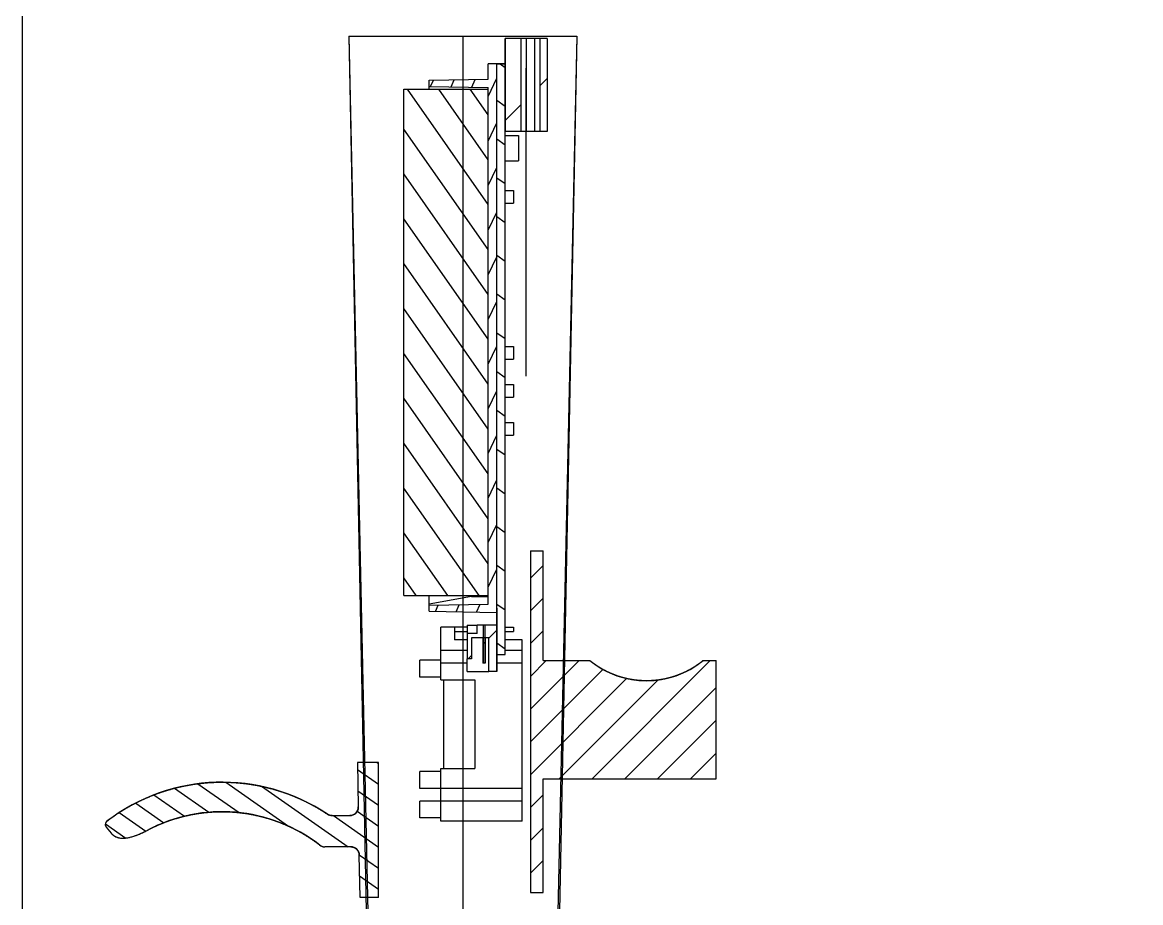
# Model space of a CAD drawing. Header units: millimetres. Extents: x 63 to 960, y -930 to -270.
# Drawn here: x 63.4 to 195.9, y -773.2 to -668.9 of the extents above; entities that cross this region are included whole.
import ezdxf

# ---------------------------------------------------------------- set-up
doc = ezdxf.new("R2010")
doc.units = ezdxf.units.MM
doc.header["$LTSCALE"] = 16.335
doc.layers.get('0').update_dxf_attribs({"linetype": 'CONTINUOUS'})
for name, color, linetype in [('10_CHAMFERS', 7, 'CONTINUOUS'), ('3_ALL_AXES', 7, 'CONTINUOUS'), ('5_ALL_CURVES', 7, 'CONTINUOUS'), ('7_ALL_FEATURES', 7, 'CONTINUOUS')]:
    doc.layers.add(name, color=color, linetype=linetype)
pattern_1 = [(45, (139.364, -1220.1275), (-5.9397, 5.9397), [])]

msp = doc.modelspace()

# ---------------------------------------------------------------- hatches: boundary and pattern name
at = {"linetype": 'Continuous'}
h = msp.add_hatch(dxfattribs=at)
h.set_pattern_fill('DEFAULT__11', color=2, scale=8.4, angle=45, style=0, pattern_type=0)
h.set_pattern_definition(pattern_1)
edge = h.paths.add_edge_path()
edge.add_line((125.59, -670.86), (124.71, -670.86))
edge.add_line((125.59, -670.86), (125.59, -681.86))
edge.add_line((125.59, -681.86), (124.71, -681.86))
edge.add_line((124.71, -670.86), (124.71, -681.86))
edge = h.paths.add_edge_path()
edge.add_line((122.47, -670.86), (120.59, -670.86))
edge.add_line((122.47, -670.86), (122.47, -681.86))
edge.add_line((122.47, -681.86), (120.59, -681.86))
edge.add_line((120.59, -670.86), (120.59, -681.86))
h = msp.add_hatch(dxfattribs=at)
h.set_pattern_fill('DEFAULT__3', color=2, scale=2.234822, angle=245, style=0, pattern_type=0)
h.set_pattern_definition([(245, (139.3638, -1220.1275), (2.025436, -0.9444765), [])])
edge = h.paths.add_edge_path()
edge.add_line((119.59, -738.86), (119.59, -673.86))
edge.add_line((111.59, -738.72), (119.59, -738.86))
edge.add_line((111.59, -738.72), (111.59, -738))
edge.add_line((111.59, -738), (118.59, -737.88))
edge.add_line((118.59, -737.88), (118.59, -676.64))
edge.add_line((111.59, -676.52), (118.59, -676.64))
edge.add_line((111.59, -676.52), (111.59, -675.8))
edge.add_line((111.59, -675.8), (118.59, -675.68))
edge.add_line((118.59, -675.68), (118.59, -673.86))
edge.add_line((119.59, -673.86), (118.59, -673.86))
h = msp.add_hatch(dxfattribs=at)
h.set_pattern_fill('DEFAULT__12', color=2, scale=3.761811, angle=325, style=0, pattern_type=0)
h.set_pattern_definition([(325, (139.3638, -1220.1275), (2.157686, 3.081495), [])])
edge = h.paths.add_edge_path()
edge.add_line((119.59, -743.86), (119.59, -673.86))
edge.add_line((119.59, -673.86), (120.59, -673.86))
edge.add_line((120.59, -743.86), (120.59, -673.86))
edge.add_line((119.59, -743.86), (120.59, -743.86))
h = msp.add_hatch(dxfattribs=at)
h.set_pattern_fill('DEFAULT__10', color=2, scale=3.050446, angle=125, style=0, pattern_type=0)
h.set_pattern_definition([(125, (139.3638, -1220.1275), (-2.49878, -1.749664), [])])
edge = h.paths.add_edge_path()
edge.add_line((108.59, -736.86), (108.59, -676.86))
edge.add_line((108.59, -676.86), (118.59, -676.86))
edge.add_line((118.59, -736.86), (118.59, -676.86))
edge.add_line((108.59, -736.86), (118.59, -736.86))
h = msp.add_hatch(dxfattribs=at)
h.set_pattern_fill('DEFAULT__4', color=2, scale=2.746838, angle=45, style=0, pattern_type=0)
h.set_pattern_definition([(45, (139.3638, -1220.1275), (-1.942308, 1.942308), [])])
edge = h.paths.add_edge_path()
edge.add_line((125.09, -744.56), (130.62, -744.56))
edge.add_spline(control_points=[(144.06, -744.56), (139.98, -747.9), (134.7, -747.9), (130.62, -744.56)], knot_values=[0, 0, 0, 0, 1, 1, 1, 1], weights=[1, 0.849057, 0.849057, 1], degree=3, periodic=0)
edge.add_line((144.06, -744.56), (145.59, -744.56))
edge.add_line((145.59, -758.56), (145.59, -744.56))
edge.add_line((125.09, -758.56), (145.59, -758.56))
edge.add_line((125.09, -772.06), (125.09, -758.56))
edge.add_line((123.59, -772.06), (125.09, -772.06))
edge.add_line((123.59, -731.56), (123.59, -772.06))
edge.add_line((123.59, -731.56), (125.09, -731.56))
edge.add_line((125.09, -744.56), (125.09, -731.56))
h = msp.add_hatch(dxfattribs=at)
h.set_pattern_fill('DEFAULT__2', color=2, scale=8.4, angle=45, style=0, pattern_type=0)
h.set_pattern_definition(pattern_1)
edge = h.paths.add_edge_path()
edge.add_line((118.17, -741.86), (118, -741.86))
edge.add_line((118.17, -741.86), (118.17, -744.86))
edge.add_line((118.17, -744.86), (118, -744.86))
edge.add_line((118, -741.86), (118, -744.86))
edge = h.paths.add_edge_path()
edge.add_line((118.67, -741.86), (118.17, -741.86))
edge.add_line((118.17, -740.36), (118.17, -741.86))
edge.add_line((119.59, -740.36), (118.17, -740.36))
edge.add_line((119.59, -740.36), (119.59, -745.86))
edge.add_line((119.59, -745.86), (118.67, -745.86))
edge.add_line((118.67, -745.86), (118.67, -741.86))
edge = h.paths.add_edge_path()
edge.add_line((118, -740.36), (118, -741.86))
edge.add_line((118, -741.86), (116.59, -741.86))
edge.add_line((116.59, -741.86), (116.59, -744.36))
edge.add_line((116.59, -744.36), (116.09, -744.36))
edge.add_line((116.09, -741.36), (116.09, -744.36))
edge.add_line((117.29, -741.36), (116.09, -741.36))
edge.add_line((117.29, -741.36), (117.29, -740.36))
edge.add_line((118, -740.36), (117.29, -740.36))
h = msp.add_hatch(dxfattribs=at)
h.set_pattern_fill('DEFAULT__5', color=2, scale=2.035091, angle=325, style=0, pattern_type=0)
h.set_pattern_definition([(325, (139.3638, -1220.1275), (1.16728, 1.667049), [])])
edge = h.paths.add_edge_path()
edge.add_line((105.59, -756.63), (103.09, -756.63))
edge.add_line((105.59, -772.63), (105.59, -756.63))
edge.add_line((105.59, -772.63), (103.4, -772.63))
edge.add_line((103.4, -772.63), (103.31, -767.62))
edge.add_spline(control_points=[(102.31, -766.63), (102.88, -766.64), (103.29, -767.04), (103.31, -767.62)], knot_values=[0, 0, 0, 0, 1, 1, 1, 1], weights=[1, 0.809404, 0.809404, 1], degree=3, periodic=0)
edge.add_line((102.31, -766.63), (99.24, -766.63))
edge.add_spline(control_points=[(98.63, -766.43), (98.81, -766.56), (99.02, -766.63), (99.24, -766.63)], knot_values=[0, 0, 0, 0, 1, 1, 1, 1], weights=[1, 0.96415, 0.96415, 1], degree=3, periodic=0)
edge.add_spline(control_points=[(78.18, -764.68), (84.94, -761.08), (92.58, -761.73), (98.63, -766.43)], knot_values=[0, 0, 0, 0, 1, 1, 1, 1], weights=[1, 0.89324, 0.89324, 1], degree=3, periodic=0)
edge.add_spline(control_points=[(73.91, -765), (73.99, -765.1), (74.17, -765.27), (74.5, -765.47), (74.86, -765.58), (75.22, -765.61), (75.58, -765.6), (75.96, -765.55), (76.36, -765.45), (76.79, -765.31), (77.26, -765.13), (77.73, -764.91), (78.03, -764.76), (78.18, -764.68)], knot_values=[0, 0, 0, 0, 0.090909, 0.181818, 0.272727, 0.363636, 0.454545, 0.545455, 0.636364, 0.727273, 0.818182, 0.909091, 1, 1, 1, 1], degree=3, periodic=0)
edge.add_line((73.34, -764.3), (73.91, -765))
edge.add_spline(control_points=[(73.42, -763.59), (73.18, -763.77), (73.15, -764.07), (73.34, -764.3)], knot_values=[0, 0, 0, 0, 1, 1, 1, 1], weights=[1, 0.797424, 0.797424, 1], degree=3, periodic=0)
edge.add_spline(control_points=[(73.42, -763.59), (81.32, -757.53), (91.27, -757.22), (99.54, -762.77)], knot_values=[0, 0, 0, 0, 1, 1, 1, 1], weights=[1, 0.874985, 0.874985, 1], degree=3, periodic=0)
edge.add_spline(control_points=[(100.09, -762.93), (99.89, -762.93), (99.7, -762.88), (99.54, -762.77)], knot_values=[0, 0, 0, 0, 1, 1, 1, 1], weights=[1, 0.971116, 0.971116, 1], degree=3, periodic=0)
edge.add_line((100.09, -762.93), (102.19, -762.93))
edge.add_spline(control_points=[(103.19, -761.92), (103.2, -762.51), (102.79, -762.93), (102.19, -762.93)], knot_values=[0, 0, 0, 0, 1, 1, 1, 1], weights=[1, 0.800058, 0.800058, 1], degree=3, periodic=0)
edge.add_line((103.09, -756.63), (103.19, -761.92))

# ---------------------------------------------------------------- linework, layer by layer
at = {"color": 7, "linetype": 'Continuous'}
for p, q in [((122.47, -670.86), (120.59, -670.86)), ((120.59, -670.86), (120.59, -681.86)), ((120.59, -743.86), (120.59, -670.86)), ((123.09, -670.86), (120.59, -670.86)), ((122.47, -670.86), (122.47, -681.86)), ((122.47, -670.86), (122.47, -681.86)), ((123.09, -670.86), (123.09, -681.86)), ((124.09, -670.86), (124.09, -681.86)), ((125.59, -670.86), (124.09, -670.86)), ((125.59, -670.86), (124.71, -670.86)), ((124.71, -670.86), (124.71, -681.86)), ((124.71, -670.86), (124.71, -681.86)), ((125.59, -670.86), (125.59, -681.86)), ((125.59, -670.86), (125.59, -681.86)), ((118.59, -675.68), (118.59, -673.86)), ((119.59, -673.86), (118.59, -673.86)), ((118.59, -675.68), (118.59, -673.86)), ((120.59, -673.86), (118.59, -673.86)), ((119.59, -738.86), (119.59, -673.86)), ((119.59, -743.86), (119.59, -673.86)), ((119.59, -673.86), (120.59, -673.86)), ((119.59, -745.86), (119.59, -673.86)), ((120.59, -743.86), (120.59, -673.86)), ((111.59, -675.8), (118.59, -675.68)), ((111.59, -675.8), (118.59, -675.68)), ((108.59, -736.86), (108.59, -676.86)), ((108.59, -676.86), (118.59, -676.86)), ((108.59, -736.86), (108.59, -676.86)), ((108.59, -676.86), (118.59, -676.86)), ((111.59, -676.52), (111.59, -675.8)), ((111.59, -676.52), (111.59, -675.8)), ((111.59, -676.52), (118.59, -676.64)), ((111.59, -676.52), (118.59, -676.64)), ((118.59, -737.88), (118.59, -676.64)), ((118.59, -737.88), (118.59, -676.64)), ((118.59, -736.86), (118.59, -676.86)), ((122.47, -681.86), (120.59, -681.86)), ((123.09, -681.86), (120.59, -681.86)), ((125.59, -681.86), (124.09, -681.86)), ((125.59, -681.86), (124.71, -681.86)), ((123.59, -731.56), (123.59, -772.06)), ((123.59, -731.56), (125.09, -731.56)), ((123.59, -731.56), (123.59, -772.06)), ((123.59, -731.56), (125.09, -731.56)), ((125.09, -744.56), (125.09, -731.56)), ((125.09, -744.56), (125.09, -731.56)), ((108.59, -736.86), (118.59, -736.86)), ((108.59, -736.86), (118.59, -736.86)), ((111.59, -738), (118.59, -737.88)), ((111.59, -738), (118.59, -737.88)), ((111.59, -738.72), (111.59, -738)), ((111.59, -738.72), (111.59, -738)), ((111.59, -738.72), (119.59, -738.86)), ((111.59, -738.72), (119.59, -738.86)), ((117.29, -741.36), (117.29, -740.36)), ((118, -740.36), (117.29, -740.36)), ((117.29, -741.36), (117.29, -740.36)), ((119.59, -740.36), (117.29, -740.36)), ((118, -740.36), (118, -741.86)), ((118, -740.36), (118, -744.86)), ((118.17, -740.36), (118.17, -741.86)), ((119.59, -740.36), (118.17, -740.36)), ((118.17, -740.36), (118.17, -744.86)), ((119.59, -740.36), (119.59, -745.86)), ((116.09, -741.36), (116.09, -744.36)), ((117.29, -741.36), (116.09, -741.36)), ((116.09, -741.36), (116.09, -744.36)), ((117.29, -741.36), (116.09, -741.36)), ((118, -741.86), (116.59, -741.86)), ((116.59, -741.86), (116.59, -744.36)), ((116.59, -741.86), (116.59, -744.36)), ((118.67, -741.86), (116.59, -741.86)), ((117.94, -741.86), (117.94, -744.86)), ((118.17, -741.86), (118, -741.86)), ((118, -741.86), (118, -744.86)), ((118.17, -741.86), (118.17, -744.86)), ((118.67, -741.86), (118.17, -741.86)), ((118.24, -741.86), (118.24, -744.86)), ((118.67, -745.86), (118.67, -741.86)), ((118.67, -745.86), (118.67, -741.86)), ((116.59, -744.36), (116.09, -744.36)), ((116.59, -744.36), (116.09, -744.36)), ((119.59, -743.86), (120.59, -743.86)), ((119.59, -743.86), (120.59, -743.86)), ((125.09, -744.56), (130.62, -744.56)), ((125.09, -744.56), (130.62, -744.56)), ((144.06, -744.56), (145.59, -744.56)), ((144.06, -744.56), (145.59, -744.56)), ((145.59, -758.56), (145.59, -744.56)), ((145.59, -758.56), (145.59, -744.56)), ((118.17, -744.86), (118, -744.86)), ((118.17, -744.86), (118, -744.86)), ((119.59, -745.86), (118.67, -745.86)), ((119.59, -745.86), (118.67, -745.86)), ((105.59, -756.63), (103.09, -756.63)), ((103.09, -756.63), (103.19, -761.92)), ((103.09, -756.63), (103.19, -761.92)), ((105.59, -756.63), (103.09, -756.63)), ((105.59, -772.63), (105.59, -756.63)), ((105.59, -772.63), (105.59, -756.63)), ((125.09, -758.56), (145.59, -758.56)), ((125.09, -772.06), (125.09, -758.56)), ((125.09, -758.56), (145.59, -758.56)), ((125.09, -772.06), (125.09, -758.56)), ((100.09, -762.93), (102.19, -762.93)), ((100.09, -762.93), (102.19, -762.93)), ((73.34, -764.3), (73.91, -765)), ((73.34, -764.3), (73.91, -765)), ((102.31, -766.63), (99.24, -766.63)), ((102.31, -766.63), (99.24, -766.63)), ((103.4, -772.63), (103.31, -767.62)), ((103.4, -772.63), (103.31, -767.62)), ((123.59, -772.06), (125.09, -772.06)), ((123.59, -772.06), (125.09, -772.06)), ((105.59, -772.63), (103.4, -772.63)), ((105.59, -772.63), (103.4, -772.63))]:
    msp.add_line(p, q, dxfattribs=at)
msp.add_lwpolyline([(63.39, -610.63), (593.37, -610.63), (593.37, -930.23), (63.39, -930.23)], close=True)
for centre, radius, start, end in [((137.34, -736.36), 10.6, 230.6769, 309.3231), ((87.05, -781.38), 22.41, 56.1452, 127.4679), ((87.05, -781.38), 18.91, 52.2418, 117.991), ((100.09, -761.93), 1, 236.1452, 270), ((102.19, -761.93), 1, 270, 1.132), ((73.72, -763.99), 0.5, 127.4679, 219.2322), ((99.24, -765.63), 1, 232.2418, 269.9922), ((102.31, -767.63), 1, 1.1321, 89.9921)]:
    msp.add_arc(centre, radius, start, end, dxfattribs=at)
for points, knots in [([(144.06, -744.56), (144.04, -744.57), (144.01, -744.59), (143.97, -744.63), (143.93, -744.66), (143.89, -744.69), (143.85, -744.72), (143.81, -744.76), (143.77, -744.79), (143.72, -744.82), (143.68, -744.85), (143.64, -744.89), (143.59, -744.92), (143.55, -744.95), (143.51, -744.98), (143.46, -745.01), (143.42, -745.04), (143.38, -745.07), (143.33, -745.1), (143.29, -745.13), (143.24, -745.16), (143.2, -745.19), (143.15, -745.22), (143.11, -745.25), (143.06, -745.28), (143.01, -745.31), (142.97, -745.34), (142.92, -745.37), (142.88, -745.4), (142.83, -745.43), (142.78, -745.46), (142.73, -745.48), (142.69, -745.51), (142.64, -745.54), (142.59, -745.57), (142.54, -745.59), (142.49, -745.62), (142.45, -745.65), (142.4, -745.68), (142.35, -745.7), (142.3, -745.73), (142.25, -745.75), (142.2, -745.78), (142.15, -745.8), (142.1, -745.83), (142.05, -745.86), (142, -745.88), (141.95, -745.9), (141.9, -745.93), (141.85, -745.95), (141.8, -745.98), (141.75, -746), (141.69, -746.02), (141.64, -746.05), (141.59, -746.07), (141.54, -746.09), (141.49, -746.11), (141.43, -746.14), (141.38, -746.16), (141.33, -746.18), (141.28, -746.2), (141.22, -746.22), (141.17, -746.24), (141.12, -746.26), (141.06, -746.28), (141.01, -746.3), (140.95, -746.32), (140.9, -746.34), (140.85, -746.36), (140.79, -746.38), (140.74, -746.4), (140.68, -746.42), (140.63, -746.44), (140.57, -746.45), (140.52, -746.47), (140.46, -746.49), (140.41, -746.51), (140.35, -746.52), (140.3, -746.54), (140.24, -746.56), (140.18, -746.57), (140.13, -746.59), (140.07, -746.6), (140.02, -746.62), (139.96, -746.63), (139.9, -746.65), (139.85, -746.66), (139.79, -746.67), (139.73, -746.69), (139.68, -746.7), (139.62, -746.71), (139.56, -746.72), (139.5, -746.74), (139.45, -746.75), (139.39, -746.76), (139.33, -746.77), (139.27, -746.78), (139.22, -746.79), (139.16, -746.8), (139.1, -746.81), (139.04, -746.82), (138.99, -746.83), (138.93, -746.84), (138.87, -746.85), (138.81, -746.86), (138.75, -746.87), (138.69, -746.87), (138.64, -746.88), (138.58, -746.89), (138.52, -746.89), (138.46, -746.9), (138.4, -746.91), (138.34, -746.91), (138.28, -746.92), (138.22, -746.92), (138.17, -746.93), (138.11, -746.93), (138.05, -746.94), (137.99, -746.94), (137.93, -746.94), (137.87, -746.95), (137.81, -746.95), (137.75, -746.95), (137.69, -746.95), (137.63, -746.96), (137.58, -746.96), (137.52, -746.96), (137.46, -746.96), (137.4, -746.96), (137.34, -746.96), (137.28, -746.96), (137.22, -746.96), (137.16, -746.96), (137.1, -746.96), (137.04, -746.96), (136.98, -746.95), (136.92, -746.95), (136.87, -746.95), (136.81, -746.95), (136.75, -746.94), (136.69, -746.94), (136.63, -746.94), (136.57, -746.93), (136.51, -746.93), (136.45, -746.92), (136.39, -746.92), (136.33, -746.91), (136.28, -746.91), (136.22, -746.9), (136.16, -746.89), (136.1, -746.89), (136.04, -746.88), (135.98, -746.87), (135.92, -746.87), (135.87, -746.86), (135.81, -746.85), (135.75, -746.84), (135.69, -746.83), (135.63, -746.82), (135.58, -746.81), (135.52, -746.8), (135.46, -746.79), (135.4, -746.78), (135.34, -746.77), (135.29, -746.76), (135.23, -746.75), (135.17, -746.74), (135.11, -746.72), (135.06, -746.71), (135, -746.7), (134.94, -746.69), (134.89, -746.67), (134.83, -746.66), (134.77, -746.65), (134.72, -746.63), (134.66, -746.62), (134.6, -746.6), (134.55, -746.59), (134.49, -746.57), (134.44, -746.56), (134.38, -746.54), (134.32, -746.52), (134.27, -746.51), (134.21, -746.49), (134.16, -746.47), (134.1, -746.45), (134.05, -746.44), (133.99, -746.42), (133.94, -746.4), (133.88, -746.38), (133.83, -746.36), (133.78, -746.34), (133.72, -746.32), (133.67, -746.3), (133.61, -746.28), (133.56, -746.26), (133.51, -746.24), (133.45, -746.22), (133.4, -746.2), (133.35, -746.18), (133.3, -746.16), (133.24, -746.14), (133.19, -746.11), (133.14, -746.09), (133.09, -746.07), (133.03, -746.05), (132.98, -746.02), (132.93, -746), (132.88, -745.98), (132.83, -745.95), (132.78, -745.93), (132.73, -745.9), (132.68, -745.88), (132.63, -745.86), (132.58, -745.83), (132.53, -745.8), (132.48, -745.78), (132.43, -745.75), (132.38, -745.73), (132.33, -745.7), (132.28, -745.68), (132.23, -745.65), (132.18, -745.62), (132.13, -745.59), (132.09, -745.57), (132.04, -745.54), (131.99, -745.51), (131.94, -745.48), (131.9, -745.46), (131.85, -745.43), (131.8, -745.4), (131.75, -745.37), (131.71, -745.34), (131.66, -745.31), (131.62, -745.28), (131.57, -745.25), (131.53, -745.22), (131.48, -745.19), (131.43, -745.16), (131.39, -745.13), (131.35, -745.1), (131.3, -745.07), (131.26, -745.04), (131.21, -745.01), (131.17, -744.98), (131.13, -744.95), (131.08, -744.92), (131.04, -744.89), (131, -744.85), (130.95, -744.82), (130.91, -744.79), (130.87, -744.76), (130.83, -744.72), (130.79, -744.69), (130.74, -744.66), (130.7, -744.63), (130.66, -744.59), (130.63, -744.57), (130.62, -744.56)], [0, 0, 0, 0, 0.052524, 0.10514, 0.157849, 0.210649, 0.26354, 0.316522, 0.369594, 0.422757, 0.476008, 0.529349, 0.582778, 0.636295, 0.6899, 0.743593, 0.797371, 0.851236, 0.905187, 0.959223, 1.013344, 1.067549, 1.121837, 1.176209, 1.230663, 1.2852, 1.339818, 1.394517, 1.449296, 1.504156, 1.559095, 1.614113, 1.669208, 1.724382, 1.779633, 1.83496, 1.890363, 1.945841, 2.001394, 2.057021, 2.112721, 2.168494, 2.22434, 2.280257, 2.336244, 2.392303, 2.44843, 2.504627, 2.560892, 2.617224, 2.673624, 2.730089, 2.786621, 2.843217, 2.899877, 2.956601, 3.013387, 3.070236, 3.127146, 3.184116, 3.241147, 3.298236, 3.355384, 3.41259, 3.469853, 3.527172, 3.584546, 3.641975, 3.699458, 3.756994, 3.814582, 3.872222, 3.929912, 3.987653, 4.045443, 4.103281, 4.161167, 4.2191, 4.277078, 4.335102, 4.393171, 4.451282, 4.509437, 4.567633, 4.625871, 4.684148, 4.742465, 4.800821, 4.859214, 4.917644, 4.97611, 5.034611, 5.093147, 5.151716, 5.210317, 5.26895, 5.327614, 5.386308, 5.445031, 5.503782, 5.56256, 5.621365, 5.680195, 5.73905, 5.797928, 5.856829, 5.915753, 5.974697, 6.033662, 6.092645, 6.151647, 6.210667, 6.269703, 6.328754, 6.387821, 6.446901, 6.505993, 6.565098, 6.624214, 6.68334, 6.742476, 6.801619, 6.86077, 6.919927, 6.97909, 7.038258, 7.097429, 7.156603, 7.215779, 7.274955, 7.334132, 7.393308, 7.452482, 7.511653, 7.570821, 7.629984, 7.689141, 7.748292, 7.807435, 7.866571, 7.925697, 7.984813, 8.043917, 8.10301, 8.16209, 8.221157, 8.280208, 8.339244, 8.398264, 8.457266, 8.516249, 8.575214, 8.634158, 8.693081, 8.751983, 8.810861, 8.869716, 8.928546, 8.987351, 9.046129, 9.10488, 9.163603, 9.222297, 9.280961, 9.339594, 9.398195, 9.456764, 9.5153, 9.573801, 9.632267, 9.690697, 9.74909, 9.807446, 9.865763, 9.92404, 9.982278, 10.040474, 10.098629, 10.15674, 10.214809, 10.272832, 10.330811, 10.388744, 10.44663, 10.504468, 10.562258, 10.619999, 10.677689, 10.735329, 10.792917, 10.850453, 10.907936, 10.965365, 11.022739, 11.080058, 11.137321, 11.194526, 11.251674, 11.308764, 11.365795, 11.422765, 11.479675, 11.536524, 11.59331, 11.650034, 11.706694, 11.76329, 11.819822, 11.876287, 11.932687, 11.989019, 12.045284, 12.101481, 12.157608, 12.213666, 12.269654, 12.325571, 12.381417, 12.43719, 12.49289, 12.548517, 12.60407, 12.659548, 12.714951, 12.770278, 12.825529, 12.880702, 12.935798, 12.990816, 13.045755, 13.100614, 13.155394, 13.210093, 13.264711, 13.319248, 13.373702, 13.428074, 13.482362, 13.536567, 13.590688, 13.644724, 13.698675, 13.75254, 13.806318, 13.86001, 13.913615, 13.967133, 14.020562, 14.073903, 14.127154, 14.180317, 14.233389, 14.286371, 14.339262, 14.392062, 14.444771, 14.497387, 14.549911, 14.549911, 14.549911, 14.549911]), ([(73.42, -763.59), (73.45, -763.57), (73.5, -763.53), (73.58, -763.47), (73.67, -763.4), (73.75, -763.34), (73.83, -763.28), (73.91, -763.22), (74, -763.16), (74.08, -763.1), (74.17, -763.04), (74.25, -762.98), (74.34, -762.92), (74.42, -762.86), (74.51, -762.81), (74.59, -762.75), (74.68, -762.69), (74.77, -762.63), (74.85, -762.58), (74.94, -762.52), (75.03, -762.46), (75.12, -762.41), (75.21, -762.35), (75.3, -762.3), (75.39, -762.24), (75.48, -762.19), (75.57, -762.13), (75.66, -762.08), (75.75, -762.02), (75.84, -761.97), (75.93, -761.92), (76.03, -761.87), (76.12, -761.81), (76.21, -761.76), (76.3, -761.71), (76.4, -761.66), (76.49, -761.61), (76.59, -761.56), (76.68, -761.51), (76.78, -761.46), (76.87, -761.41), (76.97, -761.36), (77.06, -761.32), (77.16, -761.27), (77.26, -761.22), (77.35, -761.17), (77.45, -761.13), (77.55, -761.08), (77.65, -761.04), (77.74, -760.99), (77.84, -760.95), (77.94, -760.9), (78.04, -760.86), (78.14, -760.81), (78.24, -760.77), (78.34, -760.73), (78.44, -760.69), (78.54, -760.64), (78.64, -760.6), (78.74, -760.56), (78.85, -760.52), (78.95, -760.48), (79.05, -760.44), (79.15, -760.4), (79.26, -760.37), (79.36, -760.33), (79.46, -760.29), (79.57, -760.25), (79.67, -760.22), (79.77, -760.18), (79.88, -760.15), (79.98, -760.11), (80.09, -760.08), (80.19, -760.04), (80.3, -760.01), (80.4, -759.98), (80.51, -759.94), (80.61, -759.91), (80.72, -759.88), (80.83, -759.85), (80.93, -759.82), (81.04, -759.79), (81.15, -759.76), (81.25, -759.73), (81.36, -759.7), (81.47, -759.67), (81.58, -759.64), (81.69, -759.62), (81.79, -759.59), (81.9, -759.57), (82.01, -759.54), (82.12, -759.52), (82.23, -759.49), (82.34, -759.47), (82.45, -759.44), (82.56, -759.42), (82.67, -759.4), (82.78, -759.38), (82.89, -759.36), (83, -759.34), (83.11, -759.32), (83.22, -759.3), (83.33, -759.28), (83.44, -759.26), (83.55, -759.24), (83.66, -759.22), (83.77, -759.21), (83.88, -759.19), (83.99, -759.18), (84.1, -759.16), (84.22, -759.15), (84.33, -759.13), (84.44, -759.12), (84.55, -759.11), (84.66, -759.09), (84.77, -759.08), (84.89, -759.07), (85, -759.06), (85.11, -759.05), (85.22, -759.04), (85.33, -759.03), (85.45, -759.02), (85.56, -759.02), (85.67, -759.01), (85.78, -759), (85.9, -759), (86.01, -758.99), (86.12, -758.99), (86.23, -758.98), (86.35, -758.98), (86.46, -758.97), (86.57, -758.97), (86.68, -758.97), (86.8, -758.97), (86.91, -758.97), (87.02, -758.97), (87.13, -758.97), (87.25, -758.97), (87.36, -758.97), (87.47, -758.97), (87.58, -758.97), (87.7, -758.97), (87.81, -758.98), (87.92, -758.98), (88.03, -758.99), (88.15, -758.99), (88.26, -759), (88.37, -759), (88.48, -759.01), (88.6, -759.02), (88.71, -759.03), (88.82, -759.04), (88.93, -759.04), (89.04, -759.05), (89.15, -759.06), (89.27, -759.08), (89.38, -759.09), (89.49, -759.1), (89.6, -759.11), (89.71, -759.12), (89.82, -759.14), (89.93, -759.15), (90.05, -759.17), (90.16, -759.18), (90.27, -759.2), (90.38, -759.21), (90.49, -759.23), (90.6, -759.25), (90.71, -759.27), (90.82, -759.28), (90.93, -759.3), (91.04, -759.32), (91.15, -759.34), (91.26, -759.36), (91.37, -759.38), (91.47, -759.41), (91.58, -759.43), (91.69, -759.45), (91.8, -759.47), (91.91, -759.5), (92.02, -759.52), (92.13, -759.55), (92.23, -759.57), (92.34, -759.6), (92.45, -759.62), (92.56, -759.65), (92.66, -759.68), (92.77, -759.71), (92.88, -759.74), (92.98, -759.76), (93.09, -759.79), (93.19, -759.82), (93.3, -759.85), (93.4, -759.88), (93.51, -759.92), (93.61, -759.95), (93.72, -759.98), (93.82, -760.01), (93.93, -760.05), (94.03, -760.08), (94.14, -760.11), (94.24, -760.15), (94.34, -760.18), (94.45, -760.22), (94.55, -760.26), (94.65, -760.29), (94.75, -760.33), (94.85, -760.37), (94.96, -760.41), (95.06, -760.44), (95.16, -760.48), (95.26, -760.52), (95.36, -760.56), (95.46, -760.6), (95.56, -760.64), (95.66, -760.68), (95.76, -760.73), (95.86, -760.77), (95.96, -760.81), (96.05, -760.85), (96.15, -760.9), (96.25, -760.94), (96.35, -760.98), (96.44, -761.03), (96.54, -761.07), (96.64, -761.12), (96.73, -761.16), (96.83, -761.21), (96.92, -761.26), (97.02, -761.3), (97.11, -761.35), (97.21, -761.4), (97.3, -761.45), (97.4, -761.5), (97.49, -761.54), (97.58, -761.59), (97.67, -761.64), (97.77, -761.69), (97.86, -761.74), (97.95, -761.79), (98.04, -761.84), (98.13, -761.9), (98.22, -761.95), (98.31, -762), (98.4, -762.05), (98.49, -762.11), (98.58, -762.16), (98.67, -762.21), (98.76, -762.27), (98.85, -762.32), (98.93, -762.37), (99.02, -762.43), (99.11, -762.48), (99.19, -762.54), (99.28, -762.6), (99.37, -762.65), (99.45, -762.71), (99.51, -762.75), (99.54, -762.77)], [0, 0, 0, 0, 0.102144, 0.204436, 0.306877, 0.409465, 0.5122, 0.61508, 0.718105, 0.821275, 0.924588, 1.028044, 1.131641, 1.235379, 1.339258, 1.443276, 1.547432, 1.651726, 1.756157, 1.860724, 1.965426, 2.070262, 2.175231, 2.280333, 2.385566, 2.490929, 2.596423, 2.702045, 2.807794, 2.913671, 3.019673, 3.1258, 3.232052, 3.338426, 3.444922, 3.551539, 3.658276, 3.765132, 3.872105, 3.979196, 4.086403, 4.193724, 4.301159, 4.408707, 4.516367, 4.624137, 4.732016, 4.840005, 4.9481, 5.056302, 5.164608, 5.273019, 5.381533, 5.490148, 5.598864, 5.70768, 5.816594, 5.925605, 6.034712, 6.143914, 6.25321, 6.362598, 6.472078, 6.581647, 6.691306, 6.801052, 6.910885, 7.020803, 7.130805, 7.24089, 7.351056, 7.461303, 7.571629, 7.682033, 7.792514, 7.903069, 8.013699, 8.124402, 8.235176, 8.34602, 8.456934, 8.567914, 8.678962, 8.790074, 8.90125, 9.012488, 9.123788, 9.235147, 9.346565, 9.45804, 9.56957, 9.681155, 9.792793, 9.904483, 10.016223, 10.128012, 10.239849, 10.351732, 10.46366, 10.575632, 10.687646, 10.799701, 10.911795, 11.023927, 11.136096, 11.2483, 11.360538, 11.472808, 11.58511, 11.697441, 11.809801, 11.922187, 12.034599, 12.147035, 12.259494, 12.371974, 12.484474, 12.596993, 12.709528, 12.822079, 12.934644, 13.047223, 13.159812, 13.272411, 13.385019, 13.497634, 13.610255, 13.72288, 13.835508, 13.948137, 14.060766, 14.173394, 14.286019, 14.39864, 14.511255, 14.623863, 14.736462, 14.849051, 14.96163, 15.074195, 15.186746, 15.299281, 15.4118, 15.5243, 15.63678, 15.749239, 15.861675, 15.974087, 16.086473, 16.198833, 16.311164, 16.423466, 16.535736, 16.647974, 16.760178, 16.872347, 16.984479, 17.096573, 17.208628, 17.320642, 17.432614, 17.544542, 17.656425, 17.768262, 17.880051, 17.991791, 18.103481, 18.215119, 18.326704, 18.438234, 18.549709, 18.661127, 18.772486, 18.883786, 18.995024, 19.1062, 19.217312, 19.32836, 19.43934, 19.550254, 19.661098, 19.771872, 19.882575, 19.993205, 20.10376, 20.214241, 20.324645, 20.434971, 20.545218, 20.655384, 20.765469, 20.875471, 20.985389, 21.095222, 21.204968, 21.314627, 21.424197, 21.533676, 21.643064, 21.75236, 21.861562, 21.970669, 22.07968, 22.188594, 22.29741, 22.406126, 22.514741, 22.623255, 22.731666, 22.839972, 22.948174, 23.056269, 23.164258, 23.272137, 23.379907, 23.487567, 23.595115, 23.70255, 23.809871, 23.917078, 24.024169, 24.131142, 24.237998, 24.344735, 24.451352, 24.557848, 24.664222, 24.770474, 24.876601, 24.982603, 25.08848, 25.194229, 25.299851, 25.405345, 25.510708, 25.615941, 25.721043, 25.826012, 25.930848, 26.03555, 26.140117, 26.244548, 26.348842, 26.452998, 26.557016, 26.660895, 26.764633, 26.86823, 26.971686, 27.074999, 27.178169, 27.281194, 27.384074, 27.486809, 27.589397, 27.691838, 27.79413, 27.896274, 27.896274, 27.896274, 27.896274]), ([(78.18, -764.68), (78.2, -764.66), (78.25, -764.64), (78.32, -764.6), (78.39, -764.57), (78.46, -764.53), (78.54, -764.49), (78.61, -764.46), (78.68, -764.42), (78.75, -764.38), (78.83, -764.35), (78.9, -764.31), (78.97, -764.28), (79.05, -764.24), (79.12, -764.21), (79.19, -764.18), (79.27, -764.14), (79.34, -764.11), (79.42, -764.08), (79.49, -764.04), (79.57, -764.01), (79.64, -763.98), (79.72, -763.95), (79.79, -763.91), (79.87, -763.88), (79.95, -763.85), (80.02, -763.82), (80.1, -763.79), (80.18, -763.76), (80.25, -763.73), (80.33, -763.7), (80.41, -763.67), (80.49, -763.64), (80.56, -763.61), (80.64, -763.59), (80.72, -763.56), (80.8, -763.53), (80.88, -763.5), (80.96, -763.48), (81.04, -763.45), (81.12, -763.42), (81.19, -763.4), (81.27, -763.37), (81.35, -763.34), (81.43, -763.32), (81.51, -763.29), (81.6, -763.27), (81.68, -763.25), (81.76, -763.22), (81.84, -763.2), (81.92, -763.18), (82, -763.15), (82.08, -763.13), (82.16, -763.11), (82.24, -763.09), (82.33, -763.07), (82.41, -763.04), (82.49, -763.02), (82.57, -763), (82.66, -762.98), (82.74, -762.96), (82.82, -762.94), (82.9, -762.93), (82.99, -762.91), (83.07, -762.89), (83.15, -762.87), (83.24, -762.85), (83.32, -762.84), (83.41, -762.82), (83.49, -762.8), (83.57, -762.79), (83.66, -762.77), (83.74, -762.76), (83.83, -762.74), (83.91, -762.73), (84, -762.71), (84.08, -762.7), (84.17, -762.69), (84.25, -762.67), (84.34, -762.66), (84.42, -762.65), (84.51, -762.64), (84.59, -762.63), (84.68, -762.62), (84.76, -762.6), (84.85, -762.59), (84.93, -762.58), (85.02, -762.58), (85.11, -762.57), (85.19, -762.56), (85.28, -762.55), (85.36, -762.54), (85.45, -762.53), (85.54, -762.53), (85.62, -762.52), (85.71, -762.51), (85.8, -762.51), (85.88, -762.5), (85.97, -762.5), (86.05, -762.49), (86.14, -762.49), (86.23, -762.48), (86.31, -762.48), (86.4, -762.48), (86.49, -762.47), (86.58, -762.47), (86.66, -762.47), (86.75, -762.47), (86.84, -762.47), (86.92, -762.47), (87.01, -762.47), (87.1, -762.47), (87.18, -762.47), (87.27, -762.47), (87.36, -762.47), (87.45, -762.47), (87.53, -762.47), (87.62, -762.47), (87.71, -762.48), (87.79, -762.48), (87.88, -762.48), (87.97, -762.49), (88.05, -762.49), (88.14, -762.5), (88.23, -762.5), (88.32, -762.51), (88.4, -762.51), (88.49, -762.52), (88.58, -762.53), (88.66, -762.53), (88.75, -762.54), (88.84, -762.55), (88.92, -762.56), (89.01, -762.57), (89.1, -762.58), (89.18, -762.59), (89.27, -762.6), (89.36, -762.61), (89.44, -762.62), (89.53, -762.63), (89.62, -762.64), (89.7, -762.65), (89.79, -762.66), (89.87, -762.68), (89.96, -762.69), (90.05, -762.7), (90.13, -762.72), (90.22, -762.73), (90.3, -762.75), (90.39, -762.76), (90.48, -762.78), (90.56, -762.79), (90.65, -762.81), (90.73, -762.83), (90.82, -762.84), (90.9, -762.86), (90.99, -762.88), (91.07, -762.9), (91.16, -762.92), (91.24, -762.93), (91.33, -762.95), (91.41, -762.97), (91.49, -762.99), (91.58, -763.01), (91.66, -763.04), (91.75, -763.06), (91.83, -763.08), (91.91, -763.1), (92, -763.12), (92.08, -763.15), (92.16, -763.17), (92.25, -763.19), (92.33, -763.22), (92.41, -763.24), (92.5, -763.27), (92.58, -763.29), (92.66, -763.32), (92.74, -763.34), (92.82, -763.37), (92.91, -763.39), (92.99, -763.42), (93.07, -763.45), (93.15, -763.48), (93.23, -763.5), (93.31, -763.53), (93.39, -763.56), (93.48, -763.59), (93.56, -763.62), (93.64, -763.65), (93.72, -763.68), (93.8, -763.71), (93.88, -763.74), (93.96, -763.77), (94.03, -763.8), (94.11, -763.83), (94.19, -763.86), (94.27, -763.9), (94.35, -763.93), (94.43, -763.96), (94.51, -764), (94.59, -764.03), (94.66, -764.06), (94.74, -764.1), (94.82, -764.13), (94.89, -764.17), (94.97, -764.2), (95.05, -764.24), (95.12, -764.27), (95.2, -764.31), (95.28, -764.35), (95.35, -764.38), (95.43, -764.42), (95.5, -764.46), (95.58, -764.5), (95.65, -764.53), (95.73, -764.57), (95.8, -764.61), (95.88, -764.65), (95.95, -764.69), (96.02, -764.73), (96.1, -764.77), (96.17, -764.81), (96.24, -764.85), (96.32, -764.89), (96.39, -764.93), (96.46, -764.97), (96.53, -765.01), (96.61, -765.06), (96.68, -765.1), (96.75, -765.14), (96.82, -765.18), (96.89, -765.22), (96.96, -765.27), (97.03, -765.31), (97.1, -765.36), (97.17, -765.4), (97.24, -765.44), (97.31, -765.49), (97.38, -765.53), (97.45, -765.58), (97.51, -765.62), (97.58, -765.67), (97.65, -765.71), (97.72, -765.76), (97.78, -765.81), (97.85, -765.85), (97.92, -765.9), (97.98, -765.94), (98.05, -765.99), (98.12, -766.04), (98.18, -766.09), (98.25, -766.13), (98.31, -766.18), (98.38, -766.23), (98.44, -766.28), (98.51, -766.33), (98.57, -766.38), (98.61, -766.41), (98.63, -766.43)], [0, 0, 0, 0, 0.080241, 0.160581, 0.24102, 0.321559, 0.402195, 0.482929, 0.56376, 0.644688, 0.725711, 0.80683, 0.888043, 0.969351, 1.050752, 1.132247, 1.213833, 1.295512, 1.377281, 1.459141, 1.541091, 1.623131, 1.705259, 1.787475, 1.869779, 1.952169, 2.034646, 2.117208, 2.199855, 2.282586, 2.3654, 2.448297, 2.531277, 2.614338, 2.69748, 2.780702, 2.864003, 2.947383, 3.030841, 3.114377, 3.197989, 3.281677, 3.36544, 3.449278, 3.533189, 3.617173, 3.70123, 3.785358, 3.869557, 3.953826, 4.038165, 4.122572, 4.207046, 4.291588, 4.376196, 4.460869, 4.545608, 4.63041, 4.715275, 4.800203, 4.885192, 4.970242, 5.055352, 5.140521, 5.225749, 5.311034, 5.396376, 5.481774, 5.567227, 5.652734, 5.738295, 5.823909, 5.909574, 5.995291, 6.081057, 6.166873, 6.252738, 6.33865, 6.424609, 6.510614, 6.596664, 6.682758, 6.768896, 6.855076, 6.941298, 7.02756, 7.113863, 7.200204, 7.286584, 7.373001, 7.459455, 7.545944, 7.632467, 7.719025, 7.805615, 7.892237, 7.978891, 8.065575, 8.152288, 8.239029, 8.325798, 8.412594, 8.499415, 8.586261, 8.673131, 8.760024, 8.846939, 8.933875, 9.020832, 9.107808, 9.194802, 9.281814, 9.368842, 9.455887, 9.542946, 9.630018, 9.717104, 9.804202, 9.891311, 9.97843, 10.065558, 10.152695, 10.239839, 10.326989, 10.414145, 10.501306, 10.58847, 10.675638, 10.762807, 10.849977, 10.937147, 11.024316, 11.111483, 11.198647, 11.285808, 11.372964, 11.460115, 11.547259, 11.634395, 11.721524, 11.808643, 11.895751, 11.982849, 12.069935, 12.157008, 12.244067, 12.331111, 12.418139, 12.505151, 12.592146, 12.679122, 12.766078, 12.853014, 12.939929, 13.026822, 13.113692, 13.200539, 13.28736, 13.374155, 13.460924, 13.547666, 13.634379, 13.721062, 13.807716, 13.894338, 13.980929, 14.067486, 14.15401, 14.240499, 14.326952, 14.413369, 14.499749, 14.586091, 14.672393, 14.758656, 14.844878, 14.931058, 15.017195, 15.10329, 15.18934, 15.275344, 15.361303, 15.447216, 15.53308, 15.618896, 15.704663, 15.790379, 15.876045, 15.961658, 16.047219, 16.132726, 16.21818, 16.303577, 16.388919, 16.474205, 16.559432, 16.644601, 16.729711, 16.814761, 16.899751, 16.984678, 17.069544, 17.154346, 17.239084, 17.323757, 17.408365, 17.492907, 17.577382, 17.661789, 17.746127, 17.830396, 17.914595, 17.998723, 18.08278, 18.166764, 18.250676, 18.334513, 18.418277, 18.501965, 18.585577, 18.669112, 18.75257, 18.83595, 18.919252, 19.002474, 19.085615, 19.168676, 19.251656, 19.334553, 19.417368, 19.500099, 19.582746, 19.665308, 19.747784, 19.830175, 19.912478, 19.994694, 20.076822, 20.158862, 20.240812, 20.322672, 20.404442, 20.48612, 20.567707, 20.649201, 20.730602, 20.81191, 20.893123, 20.974242, 21.055266, 21.136193, 21.217024, 21.297758, 21.378395, 21.458933, 21.539373, 21.619713, 21.699953, 21.699953, 21.699953, 21.699953]), ([(100.09, -762.93), (100.09, -762.93), (100.08, -762.93), (100.06, -762.93), (100.04, -762.93), (100.02, -762.93), (100, -762.93), (99.98, -762.93), (99.97, -762.93), (99.95, -762.92), (99.93, -762.92), (99.91, -762.92), (99.89, -762.91), (99.87, -762.91), (99.86, -762.91), (99.84, -762.9), (99.82, -762.9), (99.8, -762.89), (99.79, -762.89), (99.77, -762.88), (99.75, -762.87), (99.73, -762.87), (99.72, -762.86), (99.7, -762.85), (99.68, -762.85), (99.66, -762.84), (99.65, -762.83), (99.63, -762.82), (99.62, -762.81), (99.6, -762.8), (99.58, -762.79), (99.57, -762.79), (99.55, -762.78), (99.54, -762.77), (99.54, -762.77)], [0, 0, 0, 0, 0.0182214, 0.0364892, 0.0548005, 0.0731525, 0.0915422, 0.1099665, 0.1284224, 0.1469069, 0.1654169, 0.1839491, 0.2025006, 0.2210681, 0.2396484, 0.2582383, 0.2768347, 0.2954343, 0.3140339, 0.3326303, 0.3512202, 0.3698005, 0.388368, 0.4069195, 0.4254517, 0.4439617, 0.4624462, 0.4809021, 0.4993264, 0.5177161, 0.5360681, 0.5543794, 0.5726472, 0.5908686, 0.5908686, 0.5908686, 0.5908686]), ([(103.19, -761.92), (103.19, -761.92), (103.19, -761.93), (103.19, -761.94), (103.19, -761.95), (103.19, -761.96), (103.19, -761.97), (103.19, -761.98), (103.19, -761.99), (103.19, -762.01), (103.19, -762.02), (103.19, -762.03), (103.19, -762.04), (103.19, -762.05), (103.18, -762.06), (103.18, -762.08), (103.18, -762.09), (103.18, -762.1), (103.18, -762.11), (103.18, -762.12), (103.17, -762.13), (103.17, -762.15), (103.17, -762.16), (103.16, -762.17), (103.16, -762.18), (103.16, -762.19), (103.16, -762.21), (103.15, -762.22), (103.15, -762.23), (103.14, -762.24), (103.14, -762.25), (103.14, -762.27), (103.13, -762.28), (103.13, -762.29), (103.12, -762.3), (103.12, -762.31), (103.11, -762.32), (103.11, -762.34), (103.1, -762.35), (103.1, -762.36), (103.09, -762.37), (103.09, -762.38), (103.08, -762.39), (103.08, -762.4), (103.07, -762.42), (103.06, -762.43), (103.06, -762.44), (103.05, -762.45), (103.04, -762.46), (103.04, -762.47), (103.03, -762.48), (103.02, -762.49), (103.02, -762.5), (103.01, -762.51), (103, -762.53), (102.99, -762.54), (102.98, -762.55), (102.98, -762.56), (102.97, -762.57), (102.96, -762.58), (102.95, -762.59), (102.94, -762.6), (102.93, -762.61), (102.93, -762.62), (102.92, -762.63), (102.91, -762.63), (102.9, -762.64), (102.89, -762.65), (102.88, -762.66), (102.87, -762.67), (102.86, -762.68), (102.85, -762.69), (102.84, -762.7), (102.83, -762.71), (102.82, -762.71), (102.81, -762.72), (102.8, -762.73), (102.79, -762.74), (102.78, -762.75), (102.77, -762.75), (102.76, -762.76), (102.75, -762.77), (102.74, -762.78), (102.72, -762.78), (102.71, -762.79), (102.7, -762.8), (102.69, -762.8), (102.68, -762.81), (102.67, -762.81), (102.66, -762.82), (102.65, -762.83), (102.63, -762.83), (102.62, -762.84), (102.61, -762.84), (102.6, -762.85), (102.59, -762.85), (102.58, -762.86), (102.57, -762.86), (102.55, -762.87), (102.54, -762.87), (102.53, -762.88), (102.52, -762.88), (102.51, -762.88), (102.49, -762.89), (102.48, -762.89), (102.47, -762.9), (102.46, -762.9), (102.45, -762.9), (102.44, -762.9), (102.42, -762.91), (102.41, -762.91), (102.4, -762.91), (102.39, -762.92), (102.38, -762.92), (102.37, -762.92), (102.35, -762.92), (102.34, -762.92), (102.33, -762.93), (102.32, -762.93), (102.31, -762.93), (102.3, -762.93), (102.28, -762.93), (102.27, -762.93), (102.26, -762.93), (102.25, -762.93), (102.24, -762.93), (102.23, -762.93), (102.22, -762.93), (102.2, -762.93), (102.2, -762.93), (102.19, -762.93)], [0, 0, 0, 0, 0.011183, 0.022418, 0.033705, 0.045043, 0.056432, 0.067871, 0.07936, 0.090899, 0.102487, 0.114124, 0.125809, 0.137541, 0.149321, 0.161147, 0.17302, 0.184937, 0.1969, 0.208907, 0.220958, 0.233052, 0.245188, 0.257366, 0.269585, 0.281844, 0.294143, 0.306481, 0.318856, 0.331269, 0.343719, 0.356204, 0.368724, 0.381278, 0.393866, 0.406485, 0.419136, 0.431818, 0.444529, 0.457269, 0.470037, 0.482831, 0.495652, 0.508497, 0.521366, 0.534258, 0.547172, 0.560106, 0.573061, 0.586034, 0.599025, 0.612032, 0.625055, 0.638092, 0.651143, 0.664207, 0.677281, 0.690366, 0.703459, 0.71656, 0.729669, 0.742782, 0.755901, 0.769022, 0.782146, 0.795272, 0.808397, 0.821521, 0.834642, 0.847761, 0.860874, 0.873983, 0.887084, 0.900178, 0.913262, 0.926336, 0.9394, 0.952451, 0.965488, 0.978511, 0.991519, 1.004509, 1.017483, 1.030437, 1.043371, 1.056285, 1.069177, 1.082046, 1.094891, 1.107712, 1.120506, 1.133274, 1.146014, 1.158725, 1.171407, 1.184058, 1.196677, 1.209265, 1.221819, 1.234339, 1.246824, 1.259274, 1.271687, 1.284062, 1.2964, 1.308699, 1.320958, 1.333177, 1.345355, 1.357491, 1.369585, 1.381636, 1.393643, 1.405606, 1.417524, 1.429396, 1.441222, 1.453002, 1.464734, 1.476419, 1.488056, 1.499644, 1.511183, 1.522672, 1.534111, 1.5455, 1.556838, 1.568125, 1.57936, 1.590543, 1.590543, 1.590543, 1.590543]), ([(73.42, -763.59), (73.42, -763.59), (73.42, -763.59), (73.41, -763.6), (73.41, -763.6), (73.4, -763.6), (73.4, -763.61), (73.39, -763.61), (73.39, -763.61), (73.39, -763.62), (73.38, -763.62), (73.38, -763.63), (73.37, -763.63), (73.37, -763.63), (73.36, -763.64), (73.36, -763.64), (73.36, -763.65), (73.35, -763.65), (73.35, -763.66), (73.34, -763.66), (73.34, -763.67), (73.34, -763.67), (73.33, -763.68), (73.33, -763.68), (73.32, -763.69), (73.32, -763.69), (73.32, -763.69), (73.31, -763.7), (73.31, -763.71), (73.31, -763.71), (73.3, -763.72), (73.3, -763.72), (73.3, -763.73), (73.29, -763.73), (73.29, -763.74), (73.29, -763.74), (73.28, -763.75), (73.28, -763.75), (73.28, -763.76), (73.28, -763.77), (73.27, -763.77), (73.27, -763.78), (73.27, -763.78), (73.26, -763.79), (73.26, -763.79), (73.26, -763.8), (73.26, -763.81), (73.26, -763.81), (73.25, -763.82), (73.25, -763.83), (73.25, -763.83), (73.25, -763.84), (73.24, -763.84), (73.24, -763.85), (73.24, -763.86), (73.24, -763.86), (73.24, -763.87), (73.24, -763.88), (73.24, -763.88), (73.23, -763.89), (73.23, -763.9), (73.23, -763.9), (73.23, -763.91), (73.23, -763.91), (73.23, -763.92), (73.23, -763.93), (73.23, -763.93), (73.23, -763.94), (73.23, -763.95), (73.23, -763.95), (73.22, -763.96), (73.22, -763.97), (73.22, -763.97), (73.22, -763.98), (73.22, -763.99), (73.22, -763.99), (73.22, -764), (73.22, -764.01), (73.23, -764.01), (73.23, -764.02), (73.23, -764.03), (73.23, -764.03), (73.23, -764.04), (73.23, -764.05), (73.23, -764.05), (73.23, -764.06), (73.23, -764.07), (73.23, -764.07), (73.23, -764.08), (73.23, -764.08), (73.24, -764.09), (73.24, -764.1), (73.24, -764.1), (73.24, -764.11), (73.24, -764.12), (73.24, -764.12), (73.24, -764.13), (73.25, -764.13), (73.25, -764.14), (73.25, -764.15), (73.25, -764.15), (73.25, -764.16), (73.26, -764.16), (73.26, -764.17), (73.26, -764.18), (73.26, -764.18), (73.27, -764.19), (73.27, -764.19), (73.27, -764.2), (73.27, -764.2), (73.28, -764.21), (73.28, -764.21), (73.28, -764.22), (73.29, -764.23), (73.29, -764.23), (73.29, -764.24), (73.29, -764.24), (73.3, -764.25), (73.3, -764.25), (73.3, -764.26), (73.31, -764.26), (73.31, -764.27), (73.31, -764.27), (73.32, -764.27), (73.32, -764.28), (73.32, -764.28), (73.33, -764.29), (73.33, -764.29), (73.33, -764.3), (73.34, -764.3), (73.34, -764.3)], [0, 0, 0, 0, 0.0056219, 0.0112703, 0.016945, 0.0226458, 0.0283725, 0.0341249, 0.0399028, 0.045706, 0.0515342, 0.0573872, 0.0632649, 0.0691668, 0.0750928, 0.0810425, 0.0870158, 0.0930123, 0.0990317, 0.1050737, 0.111138, 0.1172243, 0.1233322, 0.1294614, 0.1356116, 0.1417823, 0.1479732, 0.154184, 0.1604142, 0.1666635, 0.1729314, 0.1792176, 0.1855216, 0.1918429, 0.1981813, 0.2045361, 0.210907, 0.2172936, 0.2236952, 0.2301116, 0.2365421, 0.2429863, 0.2494437, 0.2559139, 0.2623962, 0.2688903, 0.2753955, 0.2819114, 0.2884374, 0.2949729, 0.3015176, 0.3080707, 0.3146318, 0.3212003, 0.3277757, 0.3343574, 0.3409448, 0.3475374, 0.3541345, 0.3607357, 0.3673404, 0.373948, 0.3805578, 0.3871694, 0.3937822, 0.4003955, 0.4070088, 0.4136216, 0.4202332, 0.426843, 0.4334506, 0.4400553, 0.4466565, 0.4532536, 0.4598462, 0.4664336, 0.4730153, 0.4795907, 0.4861592, 0.4927203, 0.4992734, 0.5058181, 0.5123536, 0.5188796, 0.5253955, 0.5319007, 0.5383948, 0.5448771, 0.5513473, 0.5578047, 0.5642489, 0.5706794, 0.5770958, 0.5834974, 0.589884, 0.5962549, 0.6026097, 0.6089481, 0.6152694, 0.6215734, 0.6278596, 0.6341275, 0.6403768, 0.646607, 0.6528178, 0.6590087, 0.6651794, 0.6713296, 0.6774588, 0.6835667, 0.689653, 0.6957173, 0.7017593, 0.7077787, 0.7137752, 0.7197485, 0.7256982, 0.7316242, 0.7375261, 0.7434038, 0.7492568, 0.755085, 0.7608882, 0.7666661, 0.7724185, 0.7781452, 0.783846, 0.7895207, 0.7951691, 0.800791, 0.800791, 0.800791, 0.800791]), ([(73.91, -765), (73.99, -765.1), (74.17, -765.28), (74.5, -765.47), (74.86, -765.58), (75.22, -765.61), (75.59, -765.6), (75.98, -765.54), (76.38, -765.44), (76.81, -765.3), (77.27, -765.12), (77.73, -764.91), (78.03, -764.76), (78.18, -764.68)], [0, 0, 0, 0, 0.37729, 0.756109, 1.130993, 1.495118, 1.858668, 2.239448, 2.651579, 3.106198, 3.601792, 4.117103, 4.623256, 4.623256, 4.623256, 4.623256]), ([(73.91, -765), (74.03, -765.15), (74.33, -765.41), (74.88, -765.6), (75.46, -765.62), (76.23, -765.51), (77.14, -765.19), (77.84, -764.86), (78.18, -764.68)], [0, 0, 0, 0, 0.576055, 1.152328, 1.729407, 2.306996, 3.461513, 4.616951, 4.616951, 4.616951, 4.616951]), ([(98.63, -766.43), (98.64, -766.43), (98.64, -766.43), (98.65, -766.44), (98.66, -766.44), (98.67, -766.45), (98.67, -766.46), (98.68, -766.46), (98.69, -766.47), (98.7, -766.47), (98.71, -766.48), (98.72, -766.48), (98.72, -766.49), (98.73, -766.49), (98.74, -766.5), (98.75, -766.5), (98.76, -766.51), (98.77, -766.51), (98.78, -766.52), (98.79, -766.52), (98.8, -766.53), (98.81, -766.53), (98.82, -766.54), (98.82, -766.54), (98.83, -766.55), (98.84, -766.55), (98.85, -766.55), (98.86, -766.56), (98.87, -766.56), (98.88, -766.57), (98.89, -766.57), (98.9, -766.57), (98.91, -766.58), (98.92, -766.58), (98.93, -766.58), (98.94, -766.59), (98.95, -766.59), (98.96, -766.59), (98.97, -766.6), (98.98, -766.6), (98.99, -766.6), (99, -766.6), (99.01, -766.61), (99.02, -766.61), (99.03, -766.61), (99.04, -766.61), (99.05, -766.62), (99.06, -766.62), (99.07, -766.62), (99.08, -766.62), (99.09, -766.62), (99.1, -766.62), (99.11, -766.63), (99.12, -766.63), (99.13, -766.63), (99.14, -766.63), (99.15, -766.63), (99.16, -766.63), (99.17, -766.63), (99.18, -766.63), (99.19, -766.63), (99.2, -766.63), (99.21, -766.63), (99.22, -766.63), (99.23, -766.63), (99.24, -766.63), (99.24, -766.63)], [0, 0, 0, 0, 0.010118, 0.0202525, 0.030403, 0.040569, 0.0507501, 0.0609458, 0.0711555, 0.0813788, 0.0916152, 0.101864, 0.1121249, 0.1223973, 0.1326806, 0.1429744, 0.1532781, 0.1635912, 0.1739132, 0.1842435, 0.1945815, 0.2049267, 0.2152786, 0.2256367, 0.2360003, 0.246369, 0.2567421, 0.2671191, 0.2774995, 0.2878827, 0.2982681, 0.3086552, 0.3190434, 0.3294322, 0.339821, 0.3502092, 0.3605963, 0.3709818, 0.381365, 0.3917453, 0.4021224, 0.4124955, 0.4228641, 0.4332278, 0.4435858, 0.4539377, 0.464283, 0.474621, 0.4849512, 0.4952732, 0.5055863, 0.51589, 0.5261838, 0.5364672, 0.5467395, 0.5570004, 0.5672493, 0.5774856, 0.5877089, 0.5979186, 0.6081143, 0.6182954, 0.6284615, 0.638612, 0.6487465, 0.6588644, 0.6588644, 0.6588644, 0.6588644]), ([(102.31, -766.63), (102.31, -766.63), (102.32, -766.63), (102.33, -766.64), (102.34, -766.64), (102.35, -766.64), (102.36, -766.64), (102.37, -766.64), (102.38, -766.64), (102.39, -766.64), (102.41, -766.64), (102.42, -766.64), (102.43, -766.64), (102.44, -766.64), (102.45, -766.65), (102.46, -766.65), (102.47, -766.65), (102.49, -766.65), (102.5, -766.65), (102.51, -766.66), (102.52, -766.66), (102.53, -766.66), (102.54, -766.66), (102.55, -766.67), (102.57, -766.67), (102.58, -766.67), (102.59, -766.68), (102.6, -766.68), (102.61, -766.68), (102.62, -766.69), (102.64, -766.69), (102.65, -766.69), (102.66, -766.7), (102.67, -766.7), (102.68, -766.71), (102.69, -766.71), (102.7, -766.72), (102.72, -766.72), (102.73, -766.73), (102.74, -766.73), (102.75, -766.74), (102.76, -766.74), (102.77, -766.75), (102.78, -766.76), (102.79, -766.76), (102.8, -766.77), (102.81, -766.77), (102.83, -766.78), (102.84, -766.79), (102.85, -766.79), (102.86, -766.8), (102.87, -766.81), (102.88, -766.82), (102.89, -766.82), (102.9, -766.83), (102.91, -766.84), (102.92, -766.85), (102.93, -766.85), (102.94, -766.86), (102.95, -766.87), (102.96, -766.88), (102.97, -766.89), (102.98, -766.89), (102.99, -766.9), (103, -766.91), (103.01, -766.92), (103.01, -766.93), (103.02, -766.94), (103.03, -766.95), (103.04, -766.96), (103.05, -766.97), (103.06, -766.98), (103.07, -766.99), (103.07, -767), (103.08, -767.01), (103.09, -767.02), (103.1, -767.03), (103.11, -767.04), (103.11, -767.05), (103.12, -767.06), (103.13, -767.07), (103.14, -767.08), (103.14, -767.09), (103.15, -767.1), (103.16, -767.11), (103.16, -767.12), (103.17, -767.13), (103.18, -767.14), (103.18, -767.15), (103.19, -767.16), (103.19, -767.17), (103.2, -767.19), (103.2, -767.2), (103.21, -767.21), (103.21, -767.22), (103.22, -767.23), (103.22, -767.24), (103.23, -767.25), (103.23, -767.26), (103.24, -767.28), (103.24, -767.29), (103.25, -767.3), (103.25, -767.31), (103.26, -767.32), (103.26, -767.33), (103.26, -767.34), (103.27, -767.36), (103.27, -767.37), (103.27, -767.38), (103.28, -767.39), (103.28, -767.4), (103.28, -767.41), (103.28, -767.42), (103.29, -767.44), (103.29, -767.45), (103.29, -767.46), (103.29, -767.47), (103.29, -767.48), (103.3, -767.49), (103.3, -767.5), (103.3, -767.52), (103.3, -767.53), (103.3, -767.54), (103.3, -767.55), (103.3, -767.56), (103.3, -767.57), (103.3, -767.58), (103.3, -767.59), (103.31, -767.6), (103.31, -767.61), (103.31, -767.62)], [0, 0, 0, 0, 0.010962, 0.021973, 0.033032, 0.044139, 0.055294, 0.066495, 0.077743, 0.089037, 0.100377, 0.111763, 0.123193, 0.134667, 0.146186, 0.157747, 0.169352, 0.180999, 0.192687, 0.204417, 0.216187, 0.227997, 0.239846, 0.251734, 0.26366, 0.275624, 0.287623, 0.299659, 0.31173, 0.323836, 0.335975, 0.348148, 0.360352, 0.372588, 0.384855, 0.397152, 0.409477, 0.421831, 0.434212, 0.44662, 0.459053, 0.471511, 0.483992, 0.496497, 0.509023, 0.521571, 0.534139, 0.546725, 0.559331, 0.571953, 0.584592, 0.597246, 0.609914, 0.622596, 0.63529, 0.647995, 0.66071, 0.673435, 0.686168, 0.698909, 0.711655, 0.724407, 0.737163, 0.749922, 0.762683, 0.775446, 0.788208, 0.800969, 0.813728, 0.826484, 0.839236, 0.851982, 0.864723, 0.877456, 0.890181, 0.902896, 0.915602, 0.928296, 0.940977, 0.953646, 0.9663, 0.978938, 0.991561, 1.004166, 1.016753, 1.02932, 1.041868, 1.054394, 1.066899, 1.079381, 1.091838, 1.104272, 1.116679, 1.12906, 1.141414, 1.153739, 1.166036, 1.178303, 1.190539, 1.202743, 1.214916, 1.227055, 1.239161, 1.251232, 1.263268, 1.275268, 1.287231, 1.299157, 1.311045, 1.322894, 1.334704, 1.346474, 1.358204, 1.369892, 1.381539, 1.393144, 1.404705, 1.416224, 1.427698, 1.439128, 1.450514, 1.461854, 1.473148, 1.484396, 1.495597, 1.506752, 1.517859, 1.528918, 1.539929, 1.550891, 1.550891, 1.550891, 1.550891])]:
    msp.add_open_spline(points, degree=3, knots=knots, dxfattribs=at)
at = {"layer": '10_CHAMFERS', "color": 7, "linetype": 'Continuous'}
msp.add_line((116.59, -736.96), (118.59, -736.96), dxfattribs=at)
at = {"layer": '3_ALL_AXES', "color": 7, "linetype": 'Continuous'}
for p, q in [((112.99, -746.86), (112.99, -740.61)), ((122.59, -763.61), (122.59, -742.11)), ((110.49, -746.51), (110.49, -744.51)), ((112.99, -744.51), (110.49, -744.51)), ((116.09, -743.36), (112.99, -743.36)), ((122.59, -743.36), (120.59, -743.36)), ((116.09, -744.86), (112.99, -744.86)), ((118, -744.86), (117.94, -744.86)), ((118.24, -744.86), (118.17, -744.86)), ((122.59, -744.86), (119.59, -744.86)), ((112.99, -746.51), (110.49, -746.51)), ((112.99, -746.86), (116.99, -746.86)), ((113.29, -746.86), (113.29, -757.36)), ((116.99, -746.86), (116.99, -757.36)), ((110.49, -759.71), (110.49, -757.71)), ((112.99, -757.71), (110.49, -757.71)), ((112.99, -763.61), (112.99, -757.36)), ((112.99, -757.36), (116.99, -757.36)), ((122.59, -759.71), (110.49, -759.71)), ((110.49, -763.21), (110.49, -761.21)), ((122.59, -761.21), (110.49, -761.21)), ((112.99, -763.21), (110.49, -763.21))]:
    msp.add_line(p, q, dxfattribs=at)
at = {"layer": '5_ALL_CURVES', "color": 4, "linetype": 'Continuous'}
for p, q in [((123.09, -710.86), (123.09, -674.36)), ((119.59, -738.36), (119.59, -742.56))]:
    msp.add_line(p, q, dxfattribs=at)
at = {"layer": '7_ALL_FEATURES', "color": 6, "linetype": 'Continuous'}
for p, q in [((102.09, -670.56), (105.71, -837.56)), ((102.09, -670.56), (105.39, -837.56)), ((115.59, -670.56), (115.59, -837.56)), ((129.09, -670.56), (125.46, -837.56)), ((129.09, -670.56), (125.79, -837.56))]:
    msp.add_line(p, q, dxfattribs=at)
at = {"layer": '7_ALL_FEATURES', "color": 7, "linetype": 'Continuous'}
for p, q in [((102.09, -670.56), (129.09, -670.56)), ((124.09, -670.86), (123.09, -670.86)), ((111.59, -676.86), (111.59, -676.52)), ((124.09, -681.86), (123.09, -681.86)), ((120.59, -682.36), (122.19, -682.36)), ((122.19, -682.36), (122.19, -685.36)), ((120.59, -685.36), (122.19, -685.36)), ((120.59, -688.86), (121.59, -688.86)), ((121.59, -688.86), (121.59, -690.36)), ((120.59, -690.36), (121.59, -690.36)), ((120.59, -707.36), (121.59, -707.36)), ((121.59, -707.36), (121.59, -708.86)), ((120.59, -708.86), (121.59, -708.86)), ((120.59, -711.86), (121.59, -711.86)), ((121.59, -711.86), (121.59, -713.36)), ((120.59, -713.36), (121.59, -713.36)), ((120.59, -716.36), (121.59, -716.36)), ((121.59, -716.36), (121.59, -717.86)), ((120.59, -717.86), (121.59, -717.86)), ((111.59, -738), (111.59, -736.86)), ((116.59, -736.96), (111.59, -737.86)), ((116.09, -740.61), (112.99, -740.61)), ((114.59, -740.61), (114.59, -742.11)), ((116.09, -740.36), (116.09, -741.36)), ((116.09, -740.36), (117.29, -740.36)), ((120.59, -740.61), (121.59, -740.61)), ((121.59, -740.61), (121.59, -741.11)), ((114.59, -741.11), (116.09, -741.11)), ((120.59, -741.11), (121.59, -741.11)), ((116.09, -742.11), (114.59, -742.11)), ((122.59, -742.11), (120.59, -742.11)), ((116.09, -745.86), (116.09, -744.36)), ((116.09, -745.86), (118.67, -745.86)), ((122.59, -763.61), (112.99, -763.61))]:
    msp.add_line(p, q, dxfattribs=at)

doc.saveas('drawing.dxf')
